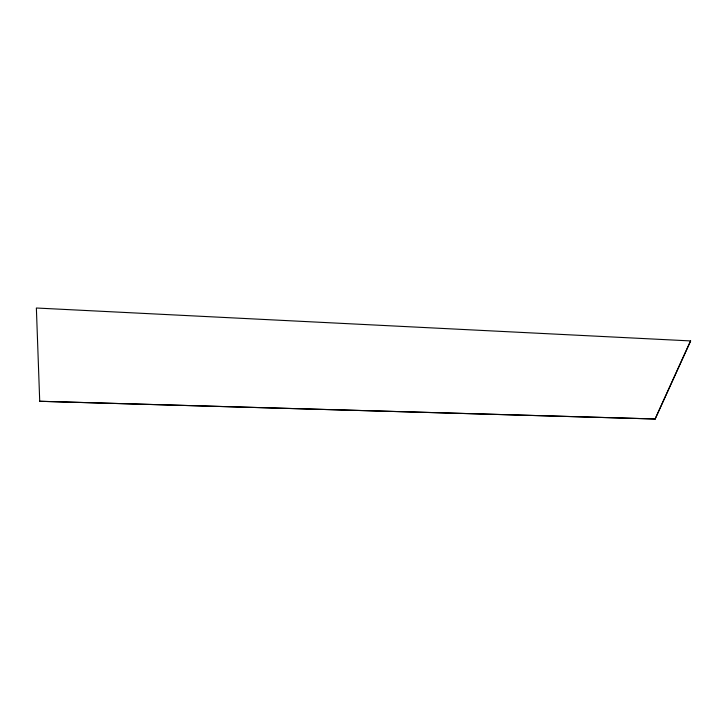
<?xml version="1.0" encoding="UTF-8"?>
<svg xmlns="http://www.w3.org/2000/svg" width="727" height="727" viewBox="0 0 727 727"><rect width="100%" height="100%" fill="white"/><g stroke="black" fill="none" stroke-linecap="round" stroke-linejoin="round"><path stroke-width="1.09" d="M39.721 401.277L655.136 418.988L39.721 401.277L36.368 308.012L690.65 340.927L655.136 418.988L690.595 340.854"/></g></svg>
